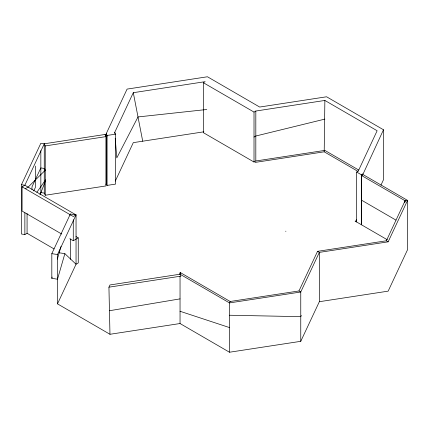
<?xml version="1.0" encoding="UTF-8"?>
<svg xmlns="http://www.w3.org/2000/svg" width="429" height="429" viewBox="0 0 429 429"><rect width="100%" height="100%" fill="white"/><g stroke="black" fill="none" stroke-linecap="round" stroke-linejoin="round"><path stroke-width="0.64" d="M357.968 171.386L324.206 151.812L324.866 100.445L255.818 111.036L254.011 112.076L203.346 82.706L205.159 81.666L133.29 92.691L114.736 132.347L114.843 133.655M109.974 334.282L108.934 287.178L180.925 276.137L180.041 274.211L180.223 272.517L230.159 301.496L298.965 290.959L300.761 291.999L300.761 341.323L229.494 352.23L180.041 323.53L109.974 334.282L57.502 303.861L57.502 254.542L76.046 214.908L24.866 185.237L21.45 184.706L21.45 234.025L24.866 234.556L27.075 233.285L54.108 248.954M404.59 202.703L405.094 200.756L407.55 200.381L407.55 249.699L388.159 291.146L319.337 301.705L300.761 341.323M59.186 252.783L64.865 253.668L57.502 279.204L51.818 278.314L52.188 277.037M57.341 259.164L61.02 246.428M69.997 215.294L70.367 214.023L76.046 214.908L76.046 264.226L57.502 303.861M40.101 194.782L45.576 180.486M21.45 184.706L40.841 143.259L44.257 143.79L106.242 134.282L107.073 136.09M105.014 134.47L106.001 136.61L106.001 185.929L45.243 195.249L45.243 145.93L44.257 143.79L24.866 185.237L22.083 186.835L22.083 211.073L61.765 234.078M33.725 190.959L35.392 187.393L35.392 166.125M40.01 194.353L40.841 192.578L40.841 150.59M114.736 132.347L115.567 134.154L115.567 184.105L107.073 185.408L106.242 183.601L106.242 133.65L127.091 89.098L207.448 76.77L259.679 107.046L326.582 96.782L383.488 129.773L383.488 179.724L380.947 185.156M105.582 135.698L106.242 134.282M51.818 278.314L51.818 253.657L70.367 214.023M105.802 184.545L106.242 183.601M115.299 181.097L133.29 142.643L203.839 131.821M108.934 287.178L109.974 284.963L180.041 274.211L229.494 302.912L300.761 291.999L319.337 252.386L388.159 241.827L407.55 200.381L362.864 174.474L383.488 129.773M356.59 219.739L356.027 220.946L355.094 221.091L387.323 239.773M298.965 290.959L317.54 251.346L386.363 240.787L405.094 200.756L361.524 175.499L361.524 224.817M230.159 301.496L229.494 302.912L229.494 352.23M301.346 315.471L300.761 316.661L229.494 315.24M36.819 192.348L45.667 179.789M45.581 169.954L28.116 187.119L25.332 188.717M76.046 214.908L73.268 216.506L22.083 186.835M69.814 238.744L73.268 240.744L78.26 237.875L78.26 262.956L76.046 264.226L64.865 253.668M254.011 137.055L255.818 136.014L324.866 119.117M203.346 82.706L203.346 132.658L254.011 162.028L255.818 160.988L324.866 150.397L358.757 170.045M356.671 222.002L356.671 172.05L358.231 171.155L377.139 130.748L324.866 100.445M356.671 172.05L361.309 174.742L362.864 173.842M361.309 175.37L362.864 174.474L362.457 175.354L361.524 175.499M109.454 310.73L180.041 298.874M106.242 133.65L107.073 135.457L115.567 134.154M45.243 145.93L106.001 136.61M255.158 162.403L324.206 151.812M285.596 231.258L285.939 231.204M206.783 109.497L138.004 116.945L116.795 157.91L115.213 138.245M40.841 192.578L44.257 193.109L45.243 195.249M51.818 253.657L57.502 254.542M180.041 311.272L229.494 327.574M361.524 200.155L395.924 220.098M386.363 240.787L388.159 241.827M317.54 251.346L319.337 252.386L319.337 301.705M75.96 236.54L78.26 237.875M45.243 170.592L44.257 168.452L40.841 167.916L31.982 186.862L31.982 189.527M133.29 92.691L142.718 141.2M405.094 200.756L405.094 202.091M361.309 174.742L361.309 224.694M255.818 111.036L255.818 160.988M254.011 112.076L254.011 162.028M180.223 272.517L180.223 274.517M180.046 272.898L180.046 274.228M180.041 276.212L180.041 323.53M107.073 135.457L107.073 185.408M73.268 219.782L73.268 240.744M70.367 238.921L70.367 259.384M44.257 143.79L44.257 193.109M27.075 213.486L27.075 233.285M24.866 212.779L24.866 234.556"/></g></svg>
